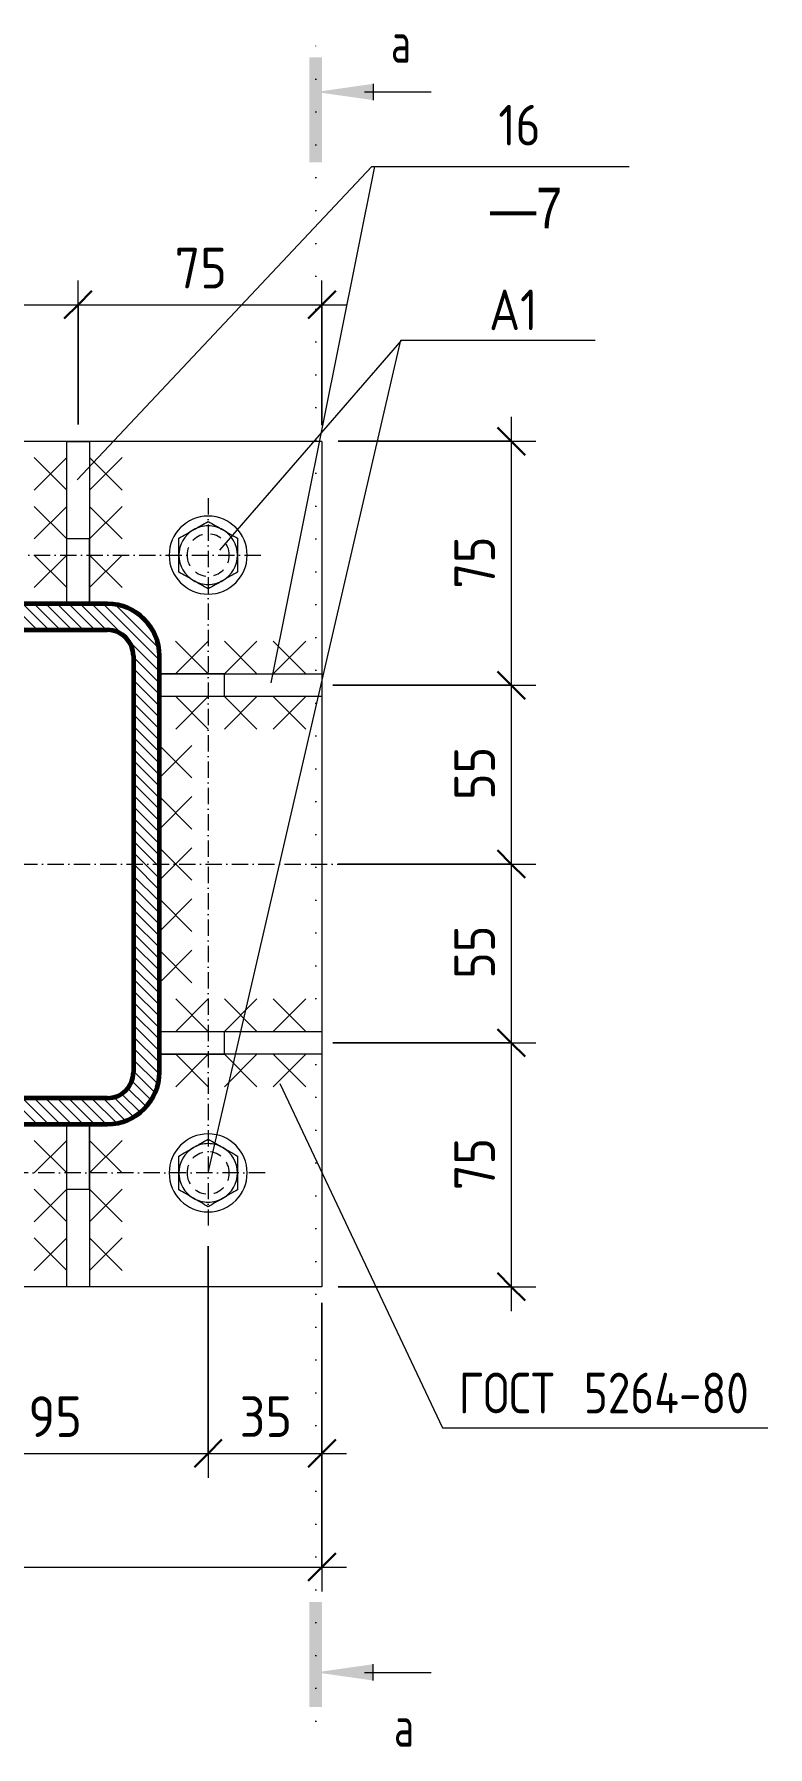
# Model space of a CAD drawing. Header units: millimetres. Extents: x 31824 to 62696, y -272 to 12632.
# Drawn here: x 50333 to 50559, y 4514 to 5041 of the extents above; entities that cross this region are included whole.
import ezdxf

# ---------------------------------------------------------------- set-up
doc = ezdxf.new("R2010")
doc.units = ezdxf.units.MM
for name, pattern in [('01 Штриховая _4 мм_', [6, 3.5, -2.5]), ('02 Штрихпунктирная _5 мм_', [8, 5, -1.5, 0, -1.5]), ('04 Пунктир 10мм', [10, 0, -10])]:
    doc.linetypes.add(name, pattern=pattern)
for name, color, linetype, lineweight in [('AA_Dim', 7, 'Continuous', 9), ('AA_Dim-5', 7, 'Continuous', 9), ('AA_Linii', 7, 'Continuous', 9), ('AA_Oformlenie', 7, 'Continuous', 9), ('AA_Razrez', 7, 'Continuous', 9), ('AA_Vinoska', 7, 'Continuous', 9), ('AF_Balki', 7, 'Continuous', 20), ('KR_Colonna_KG', 7, 'Continuous', 20), ('KR_Detal', 7, 'Continuous', 20)]:
    doc.layers.add(name, color=color, linetype=linetype, lineweight=lineweight)
doc.styles.add('GOST Common_1', font='GOST_Common.ttf', dxfattribs={"width": 0.85, "height": 12.5})
doc.styles.add('ISOCPEUR_4', font='isocpeur.TTF', dxfattribs={"width": 0.9, "height": 12.5})
doc.styles.add('ISOCPEUR_5', font='isocpeur.TTF', dxfattribs={"width": 0.85, "height": 12.5})
doc.styles.add('ISOCPEUR_6', font='isocpeur.TTF', dxfattribs={"width": 0.7, "height": 12.5})
doc.styles.add('Mipgost_2', font='mipgost.ttf', dxfattribs={"width": 0.85, "height": 12.5})
doc.dimstyles.new('01_Точн_3_знака__непрозр_', dxfattribs={"dimscale": 304.8, "dimtxt": 12.534437, "dimasz": 0.027887, "dimexe": 0.024606, "dimexo": 0.016404, "dimgap": 0.004101, "dimtad": 1, "dimdec": 3, "dimrnd": 0.001, "dimdsep": 46, "dimtxsty": 'ISOCPEUR_4', "dimblk1": 'OBLIQUE', "dimblk2": 'OBLIQUE', "dimsah": 1, "dimcen": 0.09, "dimdle": 0.024606, "dimazin": 0, "dimtfac": 1, "dimtdec": 4, "dimtix": 1, "dimtmove": 0, "dimatfit": 3, "dimfxl": 1, "dimtvp": 1, "dimtfill": 1, "dimtolj": 1, "dimtzin": 0, "dimlwd": 18, "dimlwe": 18, "dimarcsym": 2})
pattern_1 = [(315, (40775.062, 4785.395), (1.76776695, 1.76776695), [])]

# ---------------------------------------------------------------- blocks, each defined once
blk = doc.blocks.new('354_Прокат Лист _НесКаркас_РабПлоск_ - 354_Прокат Лист _НесКаркас_РабПлоск_-3861794-КМ_А')
at = {"layer": 'AF_Balki'}
for p, q in [((-80, 130), (-80, -130)), ((-80, 130), (180, 130)), ((180, -130), (180, 130)), ((-80, -130), (180, -130))]:
    blk.add_line(p, q, dxfattribs=at)
blk = doc.blocks.new('354_Прокат Лист _НесКаркас_РабПлоск_ - 354_Прокат Лист _НесКаркас_РабПлоск_-3862465-КМ_А')
at = {"layer": 'AF_Balki'}
for p, q in [((40645.05, 4726.9), (40645.05, 4733.9)), ((40645.05, 4733.9), (40675.05, 4733.9)), ((40675.05, 4733.9), (40695.05, 4733.9)), ((40675.05, 4733.9), (40675.05, 4726.9)), ((40695.05, 4733.9), (40695.05, 4726.9)), ((40675.05, 4726.9), (40645.05, 4726.9)), ((40675.05, 4726.9), (40695.05, 4726.9))]:
    blk.add_line(p, q, dxfattribs=at)
blk = doc.blocks.new('354_Прокат Лист _НесКаркас_РабПлоск_ - 354_Прокат Лист _НесКаркас_РабПлоск_-3862386-КМ_А')
at = {"layer": 'AF_Balki'}
for p, q in [((40855.07, 4726.9), (40855.07, 4733.9)), ((40855.07, 4733.9), (40875.07, 4733.9)), ((40875.07, 4733.9), (40905.07, 4733.9)), ((40875.07, 4726.9), (40875.07, 4733.9)), ((40905.07, 4733.9), (40905.07, 4726.9)), ((40855.07, 4726.9), (40875.07, 4726.9)), ((40905.07, 4726.9), (40875.07, 4726.9))]:
    blk.add_line(p, q, dxfattribs=at)
blk = doc.blocks.new('354_Анкер клиновой _СоедНесК_РабПлоск_ - M12x120_20-4043259-КМ_А')
at = {"layer": 'KR_Detal'}
for start, end in [(120, 180), (90, 120), (60, 90), (360, 60), (180, 240), (300, 360), (240, 270), (270, 300)]:
    blk.add_arc((0, 0), 9, start, end, dxfattribs=at)
for points in [[(-9, 5.2), (-8.29, 5.61), (-6.82, 6.45), (-5.29, 7.34), (-4.5, 7.79)], [(-4.5, 7.79), (-3.71, 8.25), (-2.18, 9.14), (-0.71, 9.98), (0, 10.39)], [(0, 10.39), (0.71, 9.98), (2.18, 9.14), (3.71, 8.25), (4.5, 7.79)], [(4.5, 7.79), (5.29, 7.34), (6.82, 6.45), (8.29, 5.61), (9, 5.2)], [(-9, 0), (-9, 0.91), (-9, 2.68), (-9, 4.37), (-9, 5.2)], [(9, 5.2), (9, 4.37), (9, 2.68), (9, 0.91), (9, 0)], [(-9, -5.2), (-9, -4.37), (-9, -2.68), (-9, -0.91), (-9, 0)], [(-4.5, -7.79), (-5.29, -7.34), (-6.82, -6.45), (-8.29, -5.61), (-9, -5.2)], [(9, -5.2), (8.29, -5.61), (6.82, -6.45), (5.29, -7.34), (4.5, -7.79)], [(9, 0), (9, -0.91), (9, -2.68), (9, -4.37), (9, -5.2)], [(0, -10.39), (-0.71, -9.98), (-2.18, -9.14), (-3.71, -8.25), (-4.5, -7.79)], [(4.5, -7.79), (3.71, -8.25), (2.18, -9.14), (0.71, -9.98), (0, -10.39)]]:
    blk.add_open_spline(points, degree=3, dxfattribs=at)
blk = doc.blocks.new('243_Профиль гнутый сварной квадратный _НесКол_2ур_ - 160х8-4060138-КМ_А')
at = {"layer": 'KR_Colonna_KG', "lineweight": 9}
h = blk.add_hatch(dxfattribs=at)
h.set_pattern_fill('FP_3', color=256, style=0, pattern_type=2)
h.set_pattern_definition(pattern_1)
h.paths.add_polyline_path([(64, 80), (-64, 80), (-67.12, 79.69), (-70.12, 78.78), (-72.89, 77.3), (-75.31, 75.31), (-77.39, 72.73), (-78.78, 70.12), (-79.69, 67.12), (-80, 64), (-80, -64), (-79.69, -67.12), (-78.78, -70.12), (-77.3, -72.89), (-75.31, -75.31), (-72.89, -77.3), (-70.12, -78.78), (-67.12, -79.69), (-64, -80), (64, -80), (67.12, -79.69), (70.12, -78.78), (72.89, -77.3), (75.31, -75.31), (77.3, -72.89), (78.78, -70.12), (79.69, -67.12), (80, -64), (80, 64), (79.69, 67.12), (78.78, 70.12), (77.3, 72.89), (75.31, 75.31), (72.89, 77.3), (70.12, 78.78), (67.12, 79.69)])
h.paths.add_polyline_path([(-64, 72), (64, 72), (66.07, 71.73), (68, 70.93), (69.66, 69.66), (70.93, 68), (71.73, 66.07), (72, 64), (72, -64), (71.73, -66.07), (70.93, -68), (69.66, -69.66), (68, -70.93), (66.07, -71.73), (64, -72), (-64, -72), (-66.07, -71.73), (-68, -70.93), (-69.66, -69.66), (-70.93, -68), (-71.73, -66.07), (-72, -64), (-71.96, 64.32), (-71.73, 66.07), (-70.93, 68), (-69.66, 69.66), (-68, 70.93), (-66.07, 71.73)])
h = blk.add_hatch(dxfattribs=at)
h.set_pattern_fill('FP_3', color=256, style=0, pattern_type=2)
h.set_pattern_definition(pattern_1)
h.paths.add_polyline_path([(64, 80), (-64, 80), (-67.12, 79.69), (-70.12, 78.78), (-72.89, 77.3), (-75.31, 75.31), (-77.39, 72.73), (-78.78, 70.12), (-79.69, 67.12), (-80, 64), (-80, -64), (-79.69, -67.12), (-78.78, -70.12), (-77.3, -72.89), (-75.31, -75.31), (-72.89, -77.3), (-70.12, -78.78), (-67.12, -79.69), (-64, -80), (64, -80), (67.12, -79.69), (70.12, -78.78), (72.89, -77.3), (75.31, -75.31), (77.3, -72.89), (78.78, -70.12), (79.69, -67.12), (80, -64), (80, 64), (79.69, 67.12), (78.78, 70.12), (77.3, 72.89), (75.31, 75.31), (72.89, 77.3), (70.12, 78.78), (67.12, 79.69)])
h.paths.add_polyline_path([(-64, 72), (64, 72), (66.07, 71.73), (68, 70.93), (69.66, 69.66), (70.93, 68), (71.73, 66.07), (72, 64), (72, -64), (71.73, -66.07), (70.93, -68), (69.66, -69.66), (68, -70.93), (66.07, -71.73), (64, -72), (-64, -72), (-66.07, -71.73), (-68, -70.93), (-69.66, -69.66), (-70.93, -68), (-71.73, -66.07), (-72, -64), (-71.96, 64.32), (-71.73, 66.07), (-70.93, 68), (-69.66, 69.66), (-68, 70.93), (-66.07, 71.73)])
at = {"layer": 'KR_Colonna_KG', "lineweight": 60}
for p, q in [((64, 80), (-64, 80)), ((-64, 72), (64, 72)), ((-80, 64), (-80, -64)), ((-72, -64), (-72, 64)), ((72, 64), (72, -64)), ((80, -64), (80, 64)), ((64, -72), (-64, -72)), ((-64, -80), (64, -80))]:
    blk.add_line(p, q, dxfattribs=at)
for centre, radius, start, end in [((-64, 64), 16, 90, 180), ((64, 64), 16, 360, 90), ((-64, 64), 8, 90, 180), ((64, 64), 8, 0, 90), ((-64, -64), 16, 180, 270), ((-64, -64), 8, 180, 270), ((64, -64), 8, 270, 0), ((64, -64), 16, 270, 360)]:
    blk.add_arc(centre, radius, start, end, dxfattribs=at)
blk = doc.blocks.new('354_Шайба_ГОСТ 11371-78_СоедНесК_РабПлоск_ - Шайба_ГОСТ 11371-78-V23-КМ_А')
at = {"layer": 'KR_Detal'}
for start, end in [(0, 180), (180, 0)]:
    blk.add_arc((0, 0), 12, start, end, dxfattribs=at)
at = {"layer": 'KR_Detal', "linetype": '01 Штриховая _4 мм_', "lineweight": 9}
for start, end in [(0, 180), (180, 360)]:
    blk.add_arc((0, 0), 6.5, start, end, dxfattribs=at)
blk = doc.blocks.new('Последовательность узлов - Сплошная 2мм М5-2304530-КМ_А')
at = {"layer": 'AA_Oformlenie'}
for p, q in [((-35, 10), (-25, 0)), ((-25, 10), (-35, 0)), ((-20, 10), (-10, 0)), ((-10, 10), (-20, 0)), ((-5, 10), (5, 0)), ((5, 10), (-5, 0)), ((-40, 0), (-20, 0)), ((-25, 0), (-5, 0)), ((-10, 0), (10, 0))]:
    blk.add_line(p, q, dxfattribs=at)
blk = doc.blocks.new('Последовательность узлов - Сплошная 2мм М5-V24-КМ_А')
at = {"layer": 'AA_Oformlenie'}
for p, q in [((-35.01, 10), (-25.01, 0)), ((-25.01, 10), (-35.01, 0)), ((-20, 10), (-10, 0)), ((-10, 10), (-20, 0)), ((-5, 10), (5, 0)), ((5, 10), (-5, 0)), ((-40.01, 0), (-20.01, 0)), ((-25, 0), (-5, 0)), ((-10, 0), (10, 0))]:
    blk.add_line(p, q, dxfattribs=at)
blk = doc.blocks.new('Последовательность узлов - Сплошная 2мм М5-V25-КМ_А')
at = {"layer": 'AA_Oformlenie'}
for p, q in [((-68, 10), (-58, 0)), ((-58, 10), (-68, 0)), ((-52.25, 10), (-42.25, 0)), ((-42.25, 10), (-52.25, 0)), ((-36.5, 10), (-26.5, 0)), ((-26.5, 10), (-36.5, 0)), ((-20.75, 10), (-10.75, 0)), ((-10.75, 10), (-20.75, 0)), ((-5, 10), (5, 0)), ((5, 10), (-5, 0)), ((-73, 0), (-53, 0)), ((-57.25, 0), (-37.25, 0)), ((-41.5, 0), (-21.5, 0)), ((-25.75, 0), (-5.75, 0)), ((-10, 0), (10, 0))]:
    blk.add_line(p, q, dxfattribs=at)
blk = doc.blocks.new('DIMBLOCK28-КМ_А')
at = {"layer": 'AA_Dim-5', "lineweight": 18}
for p, q in [((50236.84, 4920.58), (50236.84, 4964.89)), ((50346.84, 4920.58), (50346.84, 4964.89)), ((50236.84, 4957.39), (50346.84, 4957.39)), ((50236.84, 4957.39), (50236.84, 4920.58)), ((50346.84, 4957.39), (50346.84, 4920.58))]:
    blk.add_line(p, q, dxfattribs=at)
at = {"layer": 'AA_Dim-5', "lineweight": 30}
for p, q in [((50236.84, 4957.39), (50241.09, 4961.64)), ((50346.84, 4957.39), (50351.09, 4961.64)), ((50236.84, 4957.39), (50232.59, 4953.14)), ((50346.84, 4957.39), (50342.59, 4953.14))]:
    blk.add_line(p, q, dxfattribs=at)
at = {"layer": 'AA_Dim-5', "color": 0, "lineweight": 18, "insert": (50282.5, 4974.93), "char_height": 12.5, "width": 22.4201, "attachment_point": 1, "line_spacing_factor": 1.135194, "style": 'ISOCPEUR_4', "bg_fill": 3, "box_fill_scale": 1.25, "bg_fill_color": 256, "bg_fill_true_color": 13158600, "bg_fill_transparency": 0}
blk.add_mtext('110', dxfattribs=at)
blk = doc.blocks.new('_Oblique')
at = {"color": 0, "linetype": 'ByBlock', "lineweight": -2}
blk.add_line((-0.5, -0.5), (0.5, 0.5), dxfattribs=at)
blk = doc.blocks.new('DIMBLOCK29-КМ_А')
at = {"layer": 'AA_Dim-5', "lineweight": 18}
for p, q in [((50346.84, 4920.58), (50346.84, 4964.89)), ((50421.84, 4920.4), (50421.84, 4964.89)), ((50346.84, 4957.39), (50429.34, 4957.39)), ((50346.84, 4957.39), (50346.84, 4920.58)), ((50421.84, 4957.39), (50421.84, 4920.4))]:
    blk.add_line(p, q, dxfattribs=at)
at = {"layer": 'AA_Dim-5', "lineweight": 30}
for p, q in [((50346.84, 4957.39), (50351.09, 4961.64)), ((50421.84, 4957.39), (50426.09, 4961.64)), ((50346.84, 4957.39), (50342.59, 4953.14)), ((50421.84, 4957.39), (50417.59, 4953.14))]:
    blk.add_line(p, q, dxfattribs=at)
at = {"layer": 'AA_Dim-5', "color": 0, "lineweight": 18, "insert": (50376.54, 4974.93), "char_height": 12.5, "width": 18.7307, "attachment_point": 1, "line_spacing_factor": 1.135194, "style": 'ISOCPEUR_4', "bg_fill": 3, "box_fill_scale": 1.25, "bg_fill_color": 256, "bg_fill_true_color": 13158600, "bg_fill_transparency": 0}
blk.add_mtext('75', dxfattribs=at)
blk = doc.blocks.new('DIMBLOCK32-КМ_А')
at = {"layer": 'AA_Dim-5', "lineweight": 18}
for p, q in [((50386.84, 4667.9), (50386.84, 4596.65)), ((50386.84, 4604.15), (50386.84, 4667.9)), ((50291.84, 4615.4), (50291.84, 4596.65)), ((50291.84, 4604.15), (50291.84, 4615.4)), ((50291.84, 4604.15), (50386.84, 4604.15))]:
    blk.add_line(p, q, dxfattribs=at)
at = {"layer": 'AA_Dim-5', "lineweight": 30}
for p, q in [((50291.84, 4604.15), (50287.59, 4599.9)), ((50291.84, 4604.15), (50296.09, 4608.4)), ((50386.84, 4604.15), (50382.59, 4599.9)), ((50386.84, 4604.15), (50391.09, 4608.4))]:
    blk.add_line(p, q, dxfattribs=at)
at = {"layer": 'AA_Dim-5', "color": 0, "lineweight": 18, "insert": (50331.54, 4621.69), "char_height": 12.5, "width": 18.7307, "attachment_point": 1, "line_spacing_factor": 1.135194, "style": 'ISOCPEUR_4', "bg_fill": 3, "box_fill_scale": 1.25, "bg_fill_color": 256, "bg_fill_true_color": 13158600, "bg_fill_transparency": 0}
blk.add_mtext('95', dxfattribs=at)
blk = doc.blocks.new('DIMBLOCK33-КМ_А')
at = {"layer": 'AA_Dim-5', "lineweight": 18}
for p, q in [((50386.84, 4667.9), (50386.84, 4596.65)), ((50386.84, 4604.15), (50386.84, 4667.9)), ((50421.84, 4647.76), (50421.84, 4596.65)), ((50421.84, 4604.15), (50421.84, 4647.76)), ((50386.84, 4604.15), (50429.34, 4604.15))]:
    blk.add_line(p, q, dxfattribs=at)
at = {"layer": 'AA_Dim-5', "lineweight": 30}
for p, q in [((50386.84, 4604.15), (50382.59, 4599.9)), ((50386.84, 4604.15), (50391.09, 4608.4)), ((50421.84, 4604.15), (50417.59, 4599.9)), ((50421.84, 4604.15), (50426.09, 4608.4))]:
    blk.add_line(p, q, dxfattribs=at)
at = {"layer": 'AA_Dim-5', "color": 0, "lineweight": 18, "insert": (50396.54, 4621.69), "char_height": 12.5, "width": 18.7307, "attachment_point": 1, "line_spacing_factor": 1.135194, "style": 'ISOCPEUR_4', "bg_fill": 3, "box_fill_scale": 1.25, "bg_fill_color": 256, "bg_fill_true_color": 13158600, "bg_fill_transparency": 0}
blk.add_mtext('35', dxfattribs=at)
blk = doc.blocks.new('DIMBLOCK34-КМ_А')
at = {"layer": 'AA_Dim-5', "lineweight": 30}
for p, q in [((50480.09, 4915.4), (50475.84, 4919.65)), ((50480.09, 4915.4), (50484.34, 4911.15)), ((50480.09, 4840.4), (50475.84, 4844.65)), ((50480.09, 4840.4), (50484.34, 4836.15))]:
    blk.add_line(p, q, dxfattribs=at)
at = {"layer": 'AA_Dim-5', "lineweight": 18}
for p, q in [((50480.09, 4922.9), (50480.09, 4840.4)), ((50426.84, 4915.4), (50487.59, 4915.4)), ((50480.09, 4915.4), (50426.84, 4915.4)), ((50425.14, 4840.4), (50487.59, 4840.4)), ((50480.09, 4840.4), (50425.14, 4840.4))]:
    blk.add_line(p, q, dxfattribs=at)
at = {"layer": 'AA_Dim-5', "color": 0, "lineweight": 18, "insert": (50462.55, 4870.09), "char_height": 12.5, "width": 18.7307, "attachment_point": 1, "rotation": 90, "line_spacing_factor": 1.135194, "style": 'ISOCPEUR_4', "bg_fill": 3, "box_fill_scale": 1.25, "bg_fill_color": 256, "bg_fill_true_color": 13158600, "bg_fill_transparency": 0}
blk.add_mtext('75', dxfattribs=at)
blk = doc.blocks.new('DIMBLOCK35-КМ_А')
at = {"layer": 'AA_Dim-5', "lineweight": 18}
for p, q in [((50425.14, 4840.4), (50487.59, 4840.4)), ((50480.09, 4840.4), (50425.14, 4840.4)), ((50480.09, 4840.4), (50480.09, 4785.4)), ((50426.84, 4785.4), (50487.59, 4785.4)), ((50480.09, 4785.4), (50426.84, 4785.4))]:
    blk.add_line(p, q, dxfattribs=at)
at = {"layer": 'AA_Dim-5', "lineweight": 30}
for p, q in [((50480.09, 4840.4), (50475.84, 4844.65)), ((50480.09, 4840.4), (50484.34, 4836.15)), ((50480.09, 4785.4), (50475.84, 4789.65)), ((50480.09, 4785.4), (50484.34, 4781.15))]:
    blk.add_line(p, q, dxfattribs=at)
at = {"layer": 'AA_Dim-5', "color": 0, "lineweight": 18, "insert": (50462.55, 4805.09), "char_height": 12.5, "width": 18.7307, "attachment_point": 1, "rotation": 90, "line_spacing_factor": 1.135194, "style": 'ISOCPEUR_4', "bg_fill": 3, "box_fill_scale": 1.25, "bg_fill_color": 256, "bg_fill_true_color": 13158600, "bg_fill_transparency": 0}
blk.add_mtext('55', dxfattribs=at)
blk = doc.blocks.new('DIMBLOCK36-КМ_А')
at = {"layer": 'AA_Dim-5', "lineweight": 30}
for p, q in [((50480.09, 4785.4), (50475.84, 4789.65)), ((50480.09, 4785.4), (50484.34, 4781.15)), ((50480.09, 4730.4), (50475.84, 4734.65)), ((50480.09, 4730.4), (50484.34, 4726.15))]:
    blk.add_line(p, q, dxfattribs=at)
at = {"layer": 'AA_Dim-5', "lineweight": 18}
for p, q in [((50426.84, 4785.4), (50487.59, 4785.4)), ((50480.09, 4785.4), (50426.84, 4785.4)), ((50480.09, 4785.4), (50480.09, 4730.4)), ((50425.14, 4730.4), (50487.59, 4730.4)), ((50480.09, 4730.4), (50425.14, 4730.4))]:
    blk.add_line(p, q, dxfattribs=at)
at = {"layer": 'AA_Dim-5', "color": 0, "lineweight": 18, "insert": (50462.55, 4750.09), "char_height": 12.5, "width": 18.7307, "attachment_point": 1, "rotation": 90, "line_spacing_factor": 1.135194, "style": 'ISOCPEUR_4', "bg_fill": 3, "box_fill_scale": 1.25, "bg_fill_color": 256, "bg_fill_true_color": 13158600, "bg_fill_transparency": 0}
blk.add_mtext('55', dxfattribs=at)
blk = doc.blocks.new('DIMBLOCK37-КМ_А')
at = {"layer": 'AA_Dim-5', "lineweight": 18}
for p, q in [((50425.14, 4730.4), (50487.59, 4730.4)), ((50480.09, 4730.4), (50425.14, 4730.4)), ((50480.09, 4730.4), (50480.09, 4647.9)), ((50426.84, 4655.4), (50487.59, 4655.4)), ((50480.09, 4655.4), (50426.84, 4655.4))]:
    blk.add_line(p, q, dxfattribs=at)
at = {"layer": 'AA_Dim-5', "lineweight": 30}
for p, q in [((50480.09, 4730.4), (50475.84, 4734.65)), ((50480.09, 4730.4), (50484.34, 4726.15)), ((50480.09, 4655.4), (50475.84, 4659.65)), ((50480.09, 4655.4), (50484.34, 4651.15))]:
    blk.add_line(p, q, dxfattribs=at)
at = {"layer": 'AA_Dim-5', "color": 0, "lineweight": 18, "insert": (50462.55, 4685.09), "char_height": 12.5, "width": 18.7307, "attachment_point": 1, "rotation": 90, "line_spacing_factor": 1.135194, "style": 'ISOCPEUR_4', "bg_fill": 3, "box_fill_scale": 1.25, "bg_fill_color": 256, "bg_fill_true_color": 13158600, "bg_fill_transparency": 0}
blk.add_mtext('75', dxfattribs=at)
blk = doc.blocks.new('DIMBLOCK42-КМ_А')
at = {"layer": 'AA_Dim-5', "lineweight": 18}
for p, q in [((50161.84, 4650.4), (50161.84, 4561.65)), ((50161.84, 4569.15), (50161.84, 4650.4)), ((50421.84, 4650.4), (50421.84, 4561.65)), ((50421.84, 4569.15), (50421.84, 4650.4)), ((50154.34, 4569.15), (50429.34, 4569.15))]:
    blk.add_line(p, q, dxfattribs=at)
at = {"layer": 'AA_Dim-5', "lineweight": 30}
for p, q in [((50161.84, 4569.15), (50166.09, 4573.4)), ((50421.84, 4569.15), (50426.09, 4573.4)), ((50161.84, 4569.15), (50157.59, 4564.9)), ((50421.84, 4569.15), (50417.59, 4564.9))]:
    blk.add_line(p, q, dxfattribs=at)
at = {"layer": 'AA_Dim-5', "color": 0, "lineweight": 18, "insert": (50280.13, 4586.69), "char_height": 12.5, "width": 28.0961, "attachment_point": 1, "line_spacing_factor": 1.135194, "style": 'ISOCPEUR_4', "bg_fill": 3, "box_fill_scale": 1.25, "bg_fill_color": 256, "bg_fill_true_color": 13158600, "bg_fill_transparency": 0}
blk.add_mtext('260', dxfattribs=at)
blk = doc.blocks.new('043_М_Балки_Полка - Позиция_Наименование_дп14-4035921-КМ_А')
at = {"layer": 'AA_Vinoska'}
blk.add_line((-7, 0), (7, 0), dxfattribs=at)
blk = doc.blocks.new('Разрез - Номер узла_ сзади-394133-КМ_А')
at = {"layer": 'AA_Razrez'}
for points in [[(7.33, 0.4), (7.33, -0.39), (0.87, -0.39), (0.87, 0.4)], [(3.5, -3.53), (2.5, -3.53), (3, 0)]]:
    blk.add_hatch(color=256, dxfattribs=at).paths.add_polyline_path(points)
for p, q in [((3, -3), (3, -7.1)), ((2.5, -3.53), (3.5, -3.53))]:
    blk.add_line(p, q, dxfattribs=at)
blk = doc.blocks.new('Разрез - Номер узла_ спереди-394134-КМ_А')
at = {"layer": 'AA_Razrez'}
for points in [[(7.33, 0.4), (7.33, -0.39), (0.87, -0.39), (0.87, 0.4)], [(3.5, -3.53), (2.5, -3.53), (3, 0)]]:
    blk.add_hatch(color=256, dxfattribs=at).paths.add_polyline_path(points)
for p, q in [((3, -3), (3, -7.1)), ((2.5, -3.53), (3.5, -3.53))]:
    blk.add_line(p, q, dxfattribs=at)
blk = doc.blocks.new('010_Текст с выноской - Текст 2 строки-3030202-КМ_А')
at = {"layer": 'AA_Vinoska'}
blk.add_line((-10, 0), (10, 0), dxfattribs=at)
blk = doc.blocks.new('044_М_Универсальная с полкой - Марка-3031129-КМ_А')
at = {"layer": 'AA_Vinoska'}
blk.add_line((-5, 0), (5, 0), dxfattribs=at)

msp = doc.modelspace()

# ---------------------------------------------------------------- linework, layer by layer
at = {"layer": 'AA_Linii', "linetype": '02 Штрихпунктирная _5 мм_', "lineweight": 20}
for p, q in [((50386.8404, 4897.8953), (50386.8404, 4672.8953)), ((50179.3404, 4880.3953), (50404.3404, 4880.3953)), ((50126.8404, 4785.3953), (50456.8404, 4785.3953)), ((50404.3404, 4690.3953), (50179.3404, 4690.3953))]:
    msp.add_line(p, q, dxfattribs=at)
at = {"layer": 'AA_Vinoska'}
for p, q in [((50437.1569, 4999.9178), (50446.3855, 4999.9178)), ((50438.1223, 4999.9178), (50446.3855, 4999.9178)), ((50446.1477, 4946.5022), (50455.8314, 4946.5022)), ((50446.3855, 4946.5022), (50455.8314, 4946.5022))]:
    msp.add_line(p, q, dxfattribs=at)

# ---------------------------------------------------------------- block references
at = {"layer": 'AA_Oformlenie'}
for name, p, rotation in [('Последовательность узлов - Сплошная 2мм М5-2304530-КМ_А', (50343.3404, 4905.3953), 90), ('Последовательность узлов - Сплошная 2мм М5-2304530-КМ_А', (50350.3404, 4875.3953), 270), ('Последовательность узлов - Сплошная 2мм М5-2304530-КМ_А', (50381.8485, 4836.8953), 180), ('Последовательность узлов - Сплошная 2мм М5-V25-КМ_А', (50371.8485, 4753.8953), 270), ('Последовательность узлов - Сплошная 2мм М5-2304530-КМ_А', (50381.8485, 4726.8953), 180), ('Последовательность узлов - Сплошная 2мм М5-2304530-КМ_А', (50343.3404, 4695.3953), 90), ('Последовательность узлов - Сплошная 2мм М5-2304530-КМ_А', (50350.3404, 4665.3953), 270)]:
    msp.add_blockref(name, p, dxfattribs=dict(at, rotation=rotation))
for name, p in [('Последовательность узлов - Сплошная 2мм М5-V25-КМ_А', (50323.3404, 4865.3953)), ('Последовательность узлов - Сплошная 2мм М5-V24-КМ_А', (50411.8485, 4843.8953)), ('Последовательность узлов - Сплошная 2мм М5-2304530-КМ_А', (50411.8485, 4733.8953))]:
    msp.add_blockref(name, p, dxfattribs=at)
at = {"layer": 'AA_Razrez', "extrusion": (0, 0, -1), "xscale": 4.999999999999998, "yscale": 4.999999999999998, "zscale": 4.999999999999998, "rotation": 270.0000000000002}
msp.add_blockref('Разрез - Номер узла_ сзади-394133-КМ_А', (-50419.9095, 5037.8389), dxfattribs=at)
at = {"layer": 'AA_Razrez', "xscale": 4.999999999999998, "yscale": 4.999999999999998, "zscale": 4.999999999999998, "rotation": 90}
msp.add_blockref('Разрез - Номер узла_ спереди-394134-КМ_А', (50419.9095, 4521.7905), dxfattribs=at)
at = {"layer": 'AA_Vinoska'}
for name, p, xscale, yscale, zscale in [('043_М_Балки_Полка - Позиция_Наименование_дп14-4035921-КМ_А', (50481.3855, 4999.9178), 4.999999999999998, 4.999999999999998, 4.999999999999998), ('043_М_Балки_Полка - Позиция_Наименование_дп14-4035921-КМ_А', (50481.3855, 4999.9178), 4.999999999999998, 4.999999999999998, 4.999999999999998), ('044_М_Универсальная с полкой - Марка-3031129-КМ_А', (50480.8314, 4946.5022), 4.999999999999998, 4.999999999999998, 4.999999999999998), ('010_Текст с выноской - Текст 2 строки-3030202-КМ_А', (50508.9666, 4612.0472), 5, 5, 5)]:
    msp.add_blockref(name, p, dxfattribs=dict(at, xscale=xscale, yscale=yscale, zscale=zscale))
at = {"layer": 'AF_Balki', "extrusion": (0, 0, -1)}
msp.add_blockref('354_Прокат Лист _НесКаркас_РабПлоск_ - 354_Прокат Лист _НесКаркас_РабПлоск_-3861794-КМ_А', (-50341.8404, 4785.3953), dxfattribs=at)
at = {"layer": 'AF_Balki'}
for name, p, rotation in [('354_Прокат Лист _НесКаркас_РабПлоск_ - 354_Прокат Лист _НесКаркас_РабПлоск_-3862386-КМ_А', (55077.2357, -35989.6744), 90), ('354_Прокат Лист _НесКаркас_РабПлоск_ - 354_Прокат Лист _НесКаркас_РабПлоск_-3862465-КМ_А', (91066.902, 9570.7905), 180), ('354_Прокат Лист _НесКаркас_РабПлоск_ - 354_Прокат Лист _НесКаркас_РабПлоск_-3862465-КМ_А', (55077.2357, -35989.6583), 90)]:
    msp.add_blockref(name, p, dxfattribs=dict(at, rotation=rotation))
msp.add_blockref('354_Прокат Лист _НесКаркас_РабПлоск_ - 354_Прокат Лист _НесКаркас_РабПлоск_-3862386-КМ_А', (9516.7788, 0), dxfattribs=at)
at = {"layer": 'KR_Colonna_KG', "linetype": '01 Штриховая _4 мм_', "lineweight": 9, "rotation": 180}
msp.add_blockref('243_Профиль гнутый сварной квадратный _НесКол_2ур_ - 160х8-4060138-КМ_А', (50291.8404, 4785.3953), dxfattribs=at)
at = {"layer": 'KR_Detal', "linetype": '01 Штриховая _4 мм_', "lineweight": 9}
for p in [(50386.8404, 4880.3953), (50386.8404, 4690.3953)]:
    msp.add_blockref('354_Шайба_ГОСТ 11371-78_СоедНесК_РабПлоск_ - Шайба_ГОСТ 11371-78-V23-КМ_А', p, dxfattribs=at)
at = {"layer": 'KR_Detal'}
for p in [(50386.8404, 4880.3953), (50386.8404, 4690.3953)]:
    msp.add_blockref('354_Анкер клиновой _СоедНесК_РабПлоск_ - M12x120_20-4043259-КМ_А', p, dxfattribs=at)

# ---------------------------------------------------------------- texts
at = {"layer": 'AA_Razrez', "char_height": 12.5, "width": 8.417719, "attachment_point": 1, "style": 'ISOCPEUR_6'}
for insert in [(50443.0302, 5044.312), (50443.9889, 4526.4143)]:
    msp.add_mtext('\\fISOCPEUR|b0|i0|c204|p34|;\\W.7;а', dxfattribs=dict(at, insert=insert))
at = {"layer": 'AA_Vinoska', "char_height": 12.5, "attachment_point": 1}
for s, insert, width, style in [('16', (50476.0835, 5018.8854), 15.672991, 'ISOCPEUR_5'), ('16', (50476.0835, 5018.8854), 15.672991, 'ISOCPEUR_5'), ('—7', (50473.5547, 4993.3686), 21.8059, 'Mipgost_2'), ('—7', (50473.5547, 4993.3686), 21.8059, 'Mipgost_2'), ('\\fISOCPEUR|b0|i0|c204|p34|;\\W.85;А', (50473.2452, 4962.091), 11.584384, 'ISOCPEUR_5'), ('\\fISOCPEUR|b0|i0|c204|p34|;\\W.85;1', (50482.8033, 4962.091), 6.473627, 'ISOCPEUR_5'), ('ГОСТ', (50463.8968, 4628.9587), 38.841759, 'GOST Common_1'), (' 5264-80', (50495.9444, 4628.9587), 69.847023, 'GOST Common_1')]:
    msp.add_mtext(s, dxfattribs=dict(at, insert=insert, width=width, style=style))

# ---------------------------------------------------------------- dimensions: what is measured, and where the dimension line sits
at = {"layer": 'AA_Dim', "lineweight": 18}
dim = msp.add_linear_dim(base=(50346.8404, 4957.3939), p1=(50236.8404, 4925.5789), p2=(50346.8404, 4925.5789), dimstyle='01_Точн_3_знака__непрозр_', override={"dimpost": '<>', "dimfxl": 110}, dxfattribs=at)
dim.commit()
dim.dimension.update_dxf_attribs({"geometry": 'DIMBLOCK28-КМ_А', "text_midpoint": (50291.8404, 4964.8939)})

# ---------------------------------------------------------------- next in the draw order: dimensions: what is measured, and where the dimension line sits
for base, p1, p2, override, picture, middle in [((50421.8404, 4957.3939), (50346.8404, 4925.5789), (50421.8404, 4915.3953), {"dimpost": '<>', "dimfxl": 75.688222}, 'DIMBLOCK29-КМ_А', (50384.3404, 4964.8939)), ((50386.8404, 4604.1514), (50291.8404, 4620.3953), (50386.8404, 4672.8953), {"dimpost": '<>', "dimfxl": 108.541467}, 'DIMBLOCK32-КМ_А', (50339.3404, 4611.6514))]:
    dim = msp.add_linear_dim(base=base, p1=p1, p2=p2, dimstyle='01_Точн_3_знака__непрозр_', override=override, dxfattribs=at)
    dim.commit()
    dim.dimension.update_dxf_attribs({"geometry": picture, "text_midpoint": middle})

# ---------------------------------------------------------------- next in the draw order: dimensions: what is measured, and where the dimension line sits
dim = msp.add_linear_dim(base=(50480.0882, 4840.3953), p1=(50421.8404, 4915.3953), p2=(50430.1386, 4840.3953), angle=90, dimstyle='01_Точн_3_знака__непрозр_', override={"dimpost": '<>', "dimfxl": 75.457672}, dxfattribs=at)
dim.commit()
dim.dimension.update_dxf_attribs({"geometry": 'DIMBLOCK34-КМ_А', "text_midpoint": (50472.5882, 4877.8953)})
dim = msp.add_linear_dim(base=(50421.8404, 4604.1514), p1=(50386.8404, 4672.8953), p2=(50421.8404, 4652.7634), dimstyle='01_Точн_3_знака__непрозр_', override={"dimpost": '<>', "dimfxl": 40.376895}, dxfattribs=at)
dim.commit()
dim.dimension.update_dxf_attribs({"geometry": 'DIMBLOCK33-КМ_А', "text_midpoint": (50404.3404, 4611.6514)})

# ---------------------------------------------------------------- next in the draw order: linework, layer by layer
at = {"layer": 'AA_Vinoska'}
for p, q in [((50346.5742, 4903.5485), (50437.1569, 4999.9178)), ((50390.4622, 4881.902), (50446.3855, 4946.5022))]:
    msp.add_line(p, q, dxfattribs=at)

# ---------------------------------------------------------------- next in the draw order: dimensions: what is measured, and where the dimension line sits
at = {"layer": 'AA_Dim', "lineweight": 18}
dim = msp.add_linear_dim(base=(50480.0882, 4785.3953), p1=(50430.1386, 4840.3953), p2=(50421.8404, 4785.3953), angle=90, dimstyle='01_Точн_3_знака__непрозр_', override={"dimpost": '<>', "dimfxl": 55.62248}, dxfattribs=at)
dim.commit()
dim.dimension.update_dxf_attribs({"geometry": 'DIMBLOCK35-КМ_А', "text_midpoint": (50472.5882, 4812.8953)})

# ---------------------------------------------------------------- next in the draw order: linework, layer by layer
at = {"layer": 'AA_Vinoska'}
msp.add_line((50406.2277, 4841.1257), (50438.1223, 4999.9178), dxfattribs=at)

# ---------------------------------------------------------------- next in the draw order: dimensions: what is measured, and where the dimension line sits
at = {"layer": 'AA_Dim', "lineweight": 18}
dim = msp.add_linear_dim(base=(50480.0882, 4730.3953), p1=(50421.8404, 4785.3953), p2=(50430.1386, 4730.3953), angle=90, dimstyle='01_Точн_3_знака__непрозр_', override={"dimpost": '<>', "dimfxl": 55.62248}, dxfattribs=at)
dim.commit()
dim.dimension.update_dxf_attribs({"geometry": 'DIMBLOCK36-КМ_А', "text_midpoint": (50472.5882, 4757.8953)})

# ---------------------------------------------------------------- next in the draw order: dimensions: what is measured, and where the dimension line sits
dim = msp.add_linear_dim(base=(50480.0882, 4655.3953), p1=(50430.1386, 4730.3953), p2=(50421.8404, 4655.3953), angle=90, dimstyle='01_Точн_3_знака__непрозр_', override={"dimpost": '<>', "dimfxl": 75.457672}, dxfattribs=at)
dim.commit()
dim.dimension.update_dxf_attribs({"geometry": 'DIMBLOCK37-КМ_А', "text_midpoint": (50472.5882, 4692.8953)})

# ---------------------------------------------------------------- next in the draw order: linework, layer by layer
at = {"layer": 'AA_Vinoska'}
msp.add_line((50386.8404, 4690.3953), (50446.1477, 4946.5022), dxfattribs=at)

# ---------------------------------------------------------------- next in the draw order: dimensions: what is measured, and where the dimension line sits
at = {"layer": 'AA_Dim', "lineweight": 18}
dim = msp.add_linear_dim(base=(50421.8404, 4569.1514), p1=(50161.8404, 4655.3953), p2=(50421.8404, 4655.3953), dimstyle='01_Точн_3_знака__непрозр_', override={"dimpost": '<>', "dimfxl": 260}, dxfattribs=at)
dim.commit()
dim.dimension.update_dxf_attribs({"geometry": 'DIMBLOCK42-КМ_А', "text_midpoint": (50291.8404, 4576.6514)})

# ---------------------------------------------------------------- next in the draw order: linework, layer by layer
at = {"layer": 'AA_Razrez', "linetype": '04 Пунктир 10мм'}
msp.add_line((50419.9095, 4521.7905), (50419.9095, 5037.8389), dxfattribs=at)
at = {"layer": 'AA_Vinoska'}
msp.add_line((50408.8829, 4717.9077), (50458.9666, 4612.0472), dxfattribs=at)

doc.saveas('drawing.dxf')
